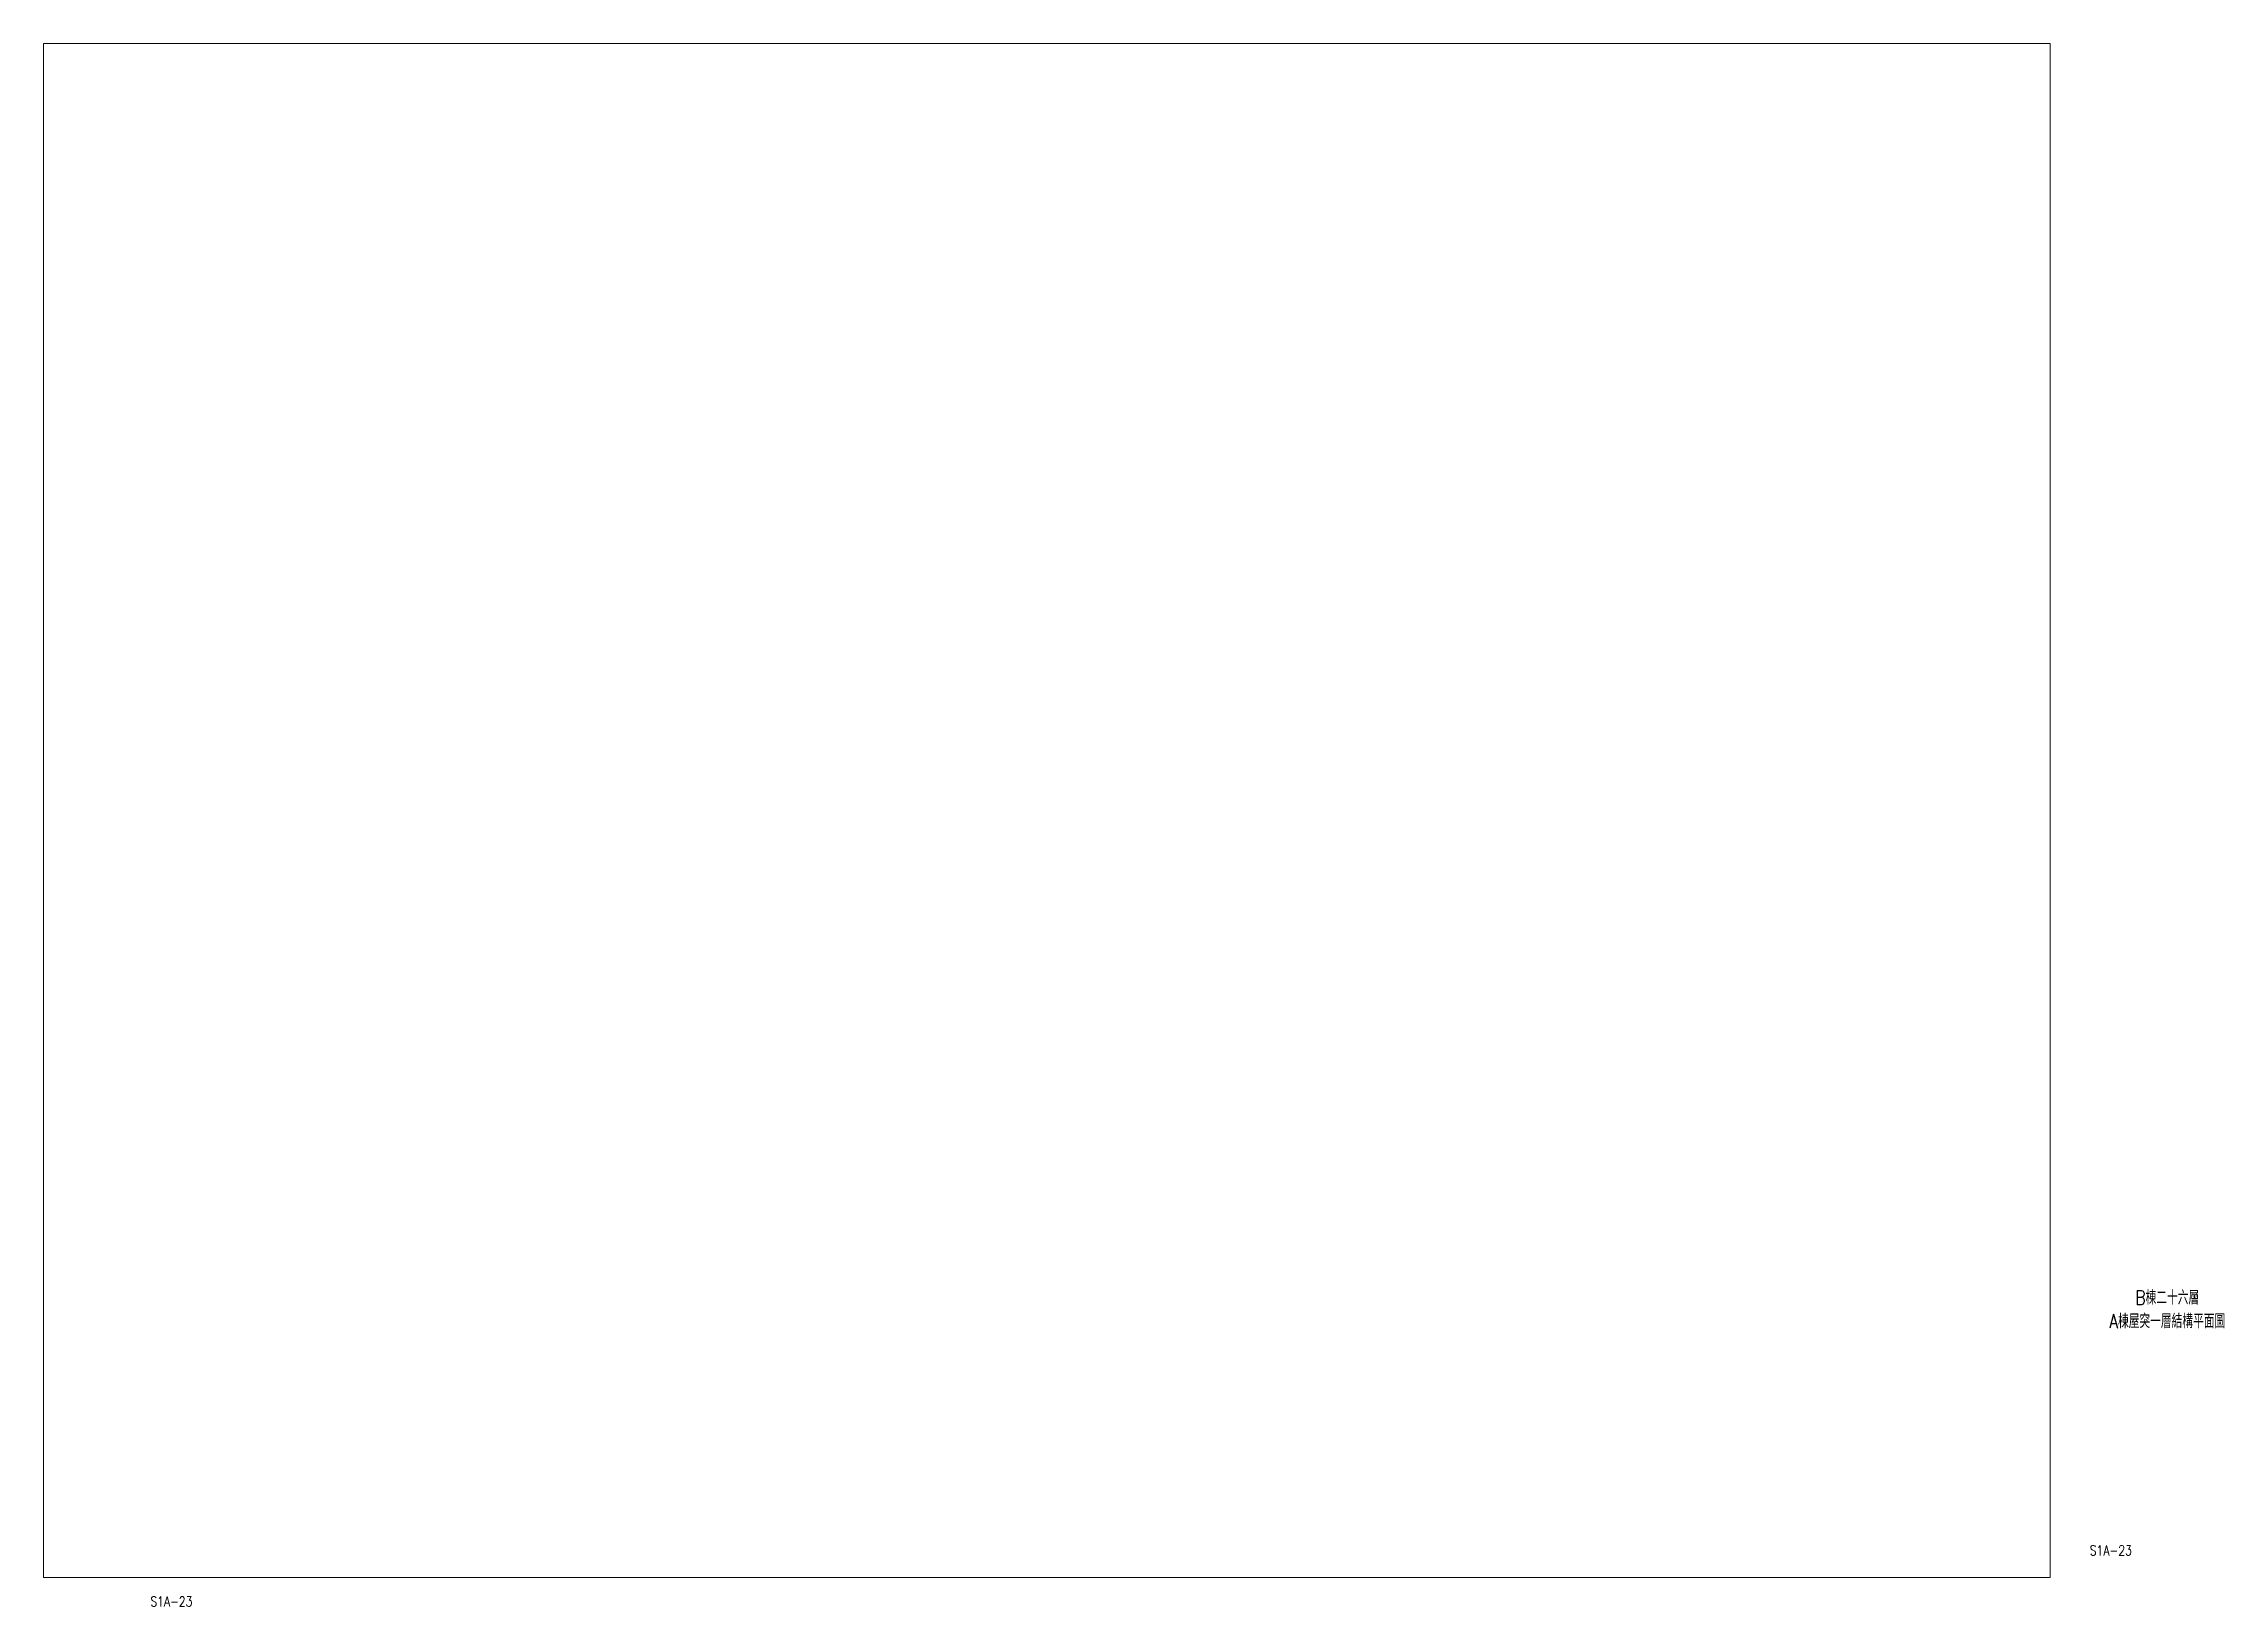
# Paper-space layout 'S1A-23B棟二十六層A棟屋突一層結構平面圖' of a CAD drawing. Header units: millimetres. Extents: x 246 to 7974, y 170 to 5710.
import ezdxf
from ezdxf.enums import TextEntityAlignment as Align

# ---------------------------------------------------------------- set-up
doc = ezdxf.new("R2010")
doc.units = ezdxf.units.MM
doc.header["$LTSCALE"] = 100
doc.header["$MEASUREMENT"] = 0
doc.styles.get("Standard").update_dxf_attribs({"font": 'txt.shx', "width": 0.8, "bigfont": 'ae.shx'})

psp = doc.layouts.new('S1A-23B棟二十六層A棟屋突一層結構平面圖')

# ---------------------------------------------------------------- texts
at = {"width": 0.8}
psp.add_text('S1A-23', height=35, dxfattribs=at).set_placement((7571.2, 368.6), align=Align.MIDDLE)
psp.add_text('S1A-23', height=35, dxfattribs=at).set_placement((624.8, 159.8), align=Align.BOTTOM_LEFT)
at = {"insert": (7771.2, 1223.2), "char_height": 50, "attachment_point": 5}
psp.add_mtext_dynamic_manual_height_columns('B棟二十六層\\PA棟屋突一層結構平面圖', width=770.372, gutter_width=225, heights=[0], dxfattribs=at)

# ---------------------------------------------------------------- viewports
at = {"layer": '0'}
psp.add_viewport(center=(3801.2, 2991.6), size=(7109.8, 5436.91), view_center_point=(5333.87, 205504.84), view_height=8155.3653, dxfattribs=at)

doc.saveas('drawing.dxf')
